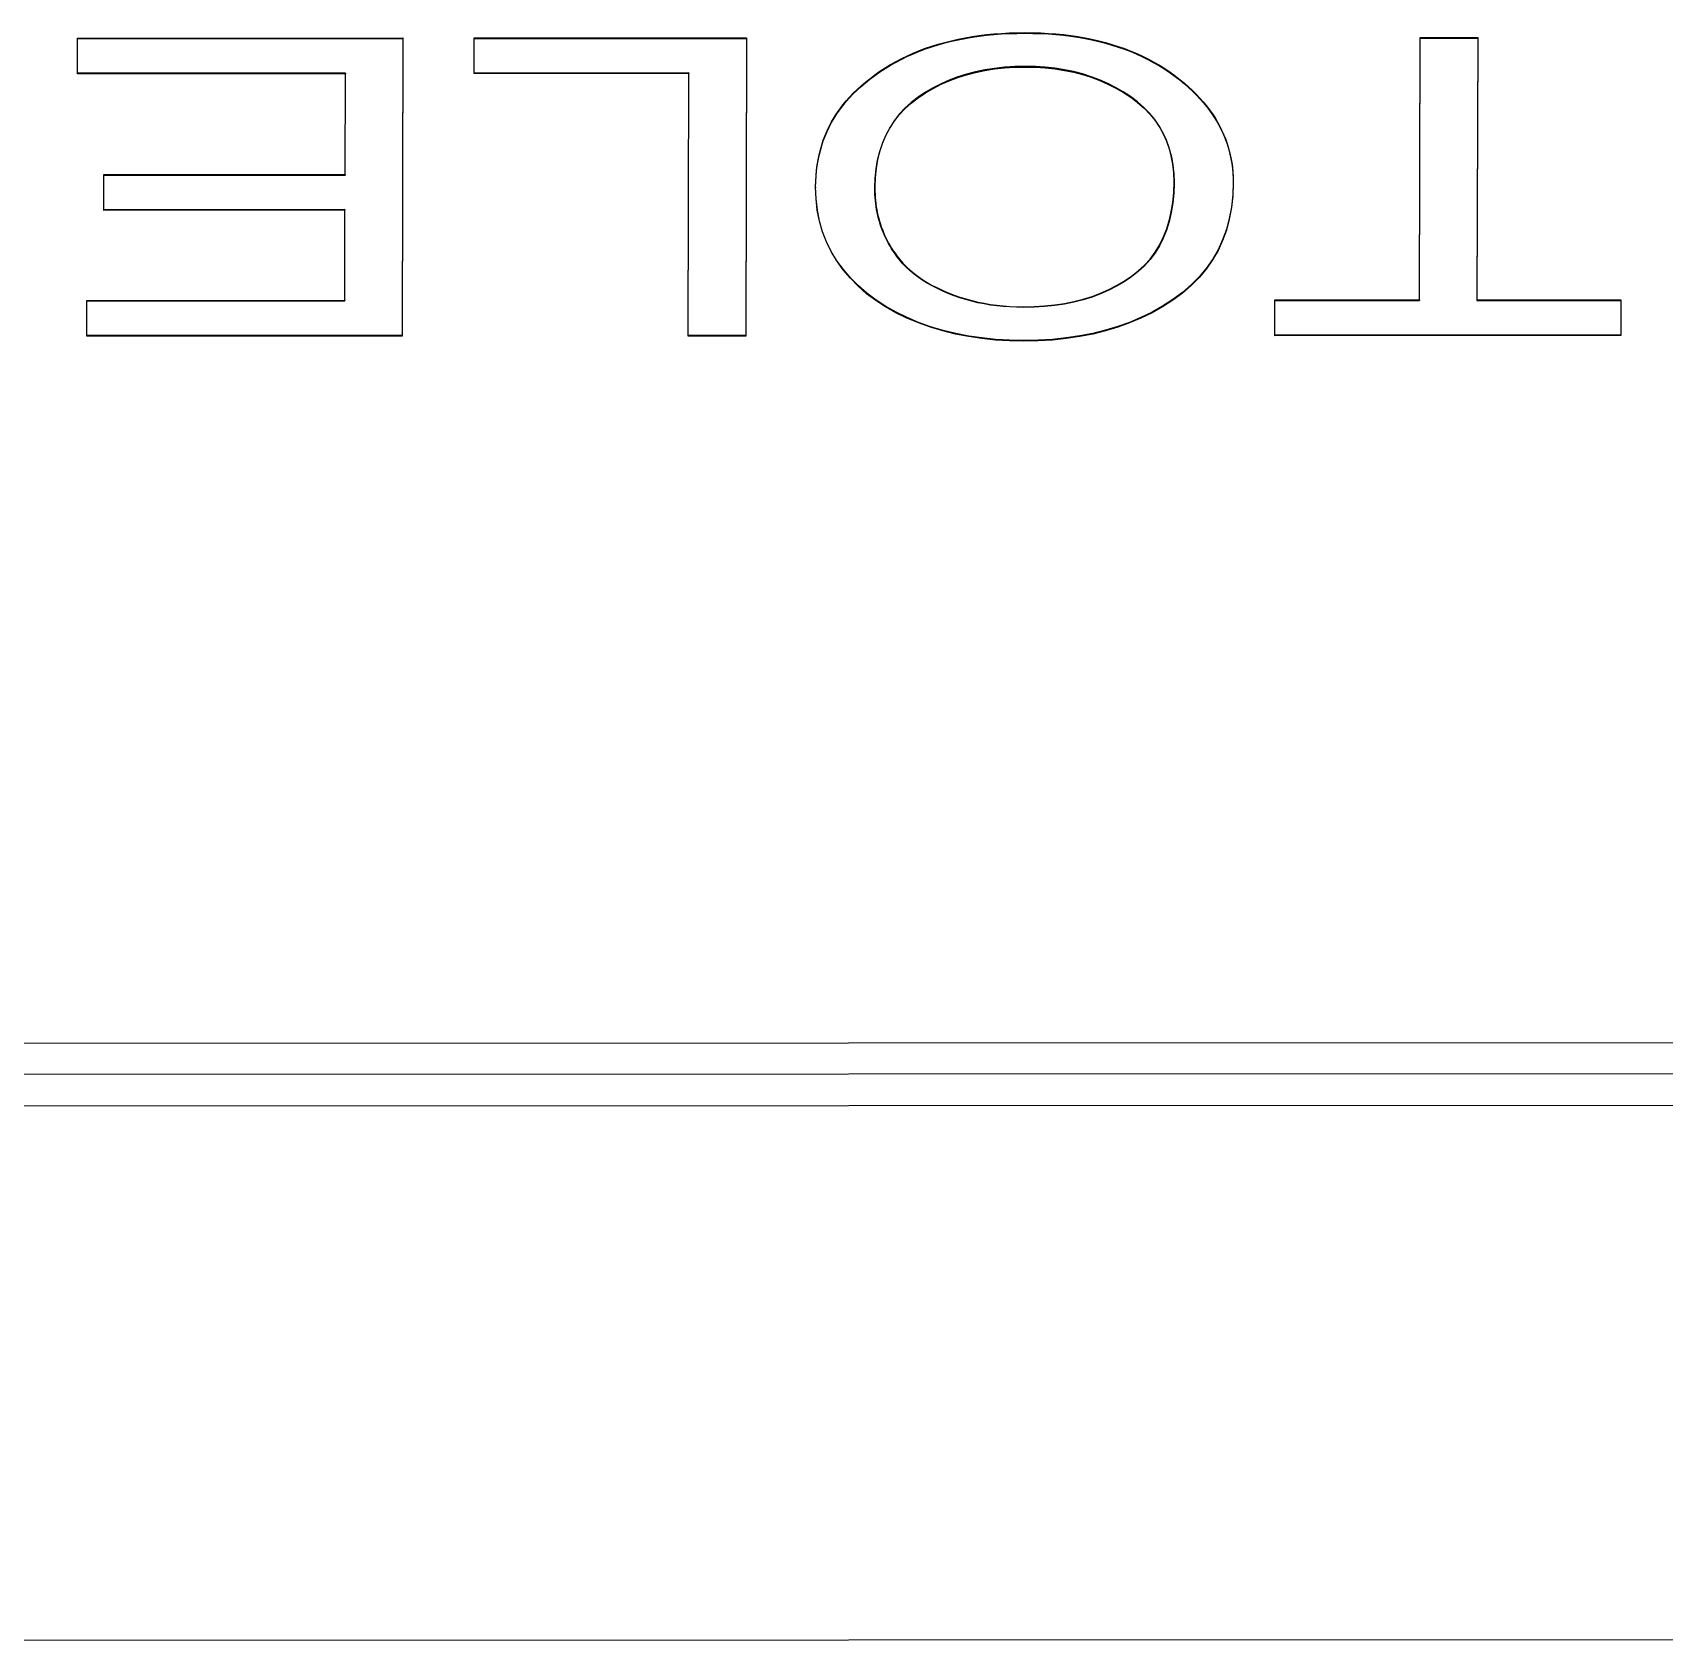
# Model space of a CAD drawing. Header units: millimetres. Extents: x 0 to 461941, y -159644 to 4828.
# Drawn here: x 230270.68 to 230292.14, y -149243.56 to -149222.34 of the extents above; entities that cross this region are included whole.
import ezdxf

# ---------------------------------------------------------------- set-up
doc = ezdxf.new("R2010")
doc.units = ezdxf.units.MM
doc.layers.add('AM_BOR', color=4, linetype='Continuous')
doc.layers.add('Xref Conv Decant Product Tote$0$EquipOther', color=90, linetype='Continuous')

# ---------------------------------------------------------------- blocks, each defined once
blk = doc.blocks.new('Xref Conv Decant Product Tote$0$Garvens ICS469-40 elev')
at = {"layer": 'Xref Conv Decant Product Tote$0$EquipOther', "ltscale": 0.5}
for p, q in [((595.896, 995.991), (309.897, 995.878)), ((342.374, 988.865), (563.374, 988.953)), ((342.375, 988.451), (563.375, 988.538)), ((563.375, 988.123), (342.376, 988.036)), ((563.375, 988.123), (342.376, 988.036)), ((412.486, 978.802), (412.668, 978.821)), ((412.486, 978.794), (412.668, 978.812)), ((412.668, 978.821), (412.855, 978.832)), ((412.668, 978.812), (412.855, 978.824)), ((412.855, 978.832), (413.048, 978.836)), ((412.855, 978.824), (413.048, 978.828)), ((413.048, 978.836), (413.235, 978.832)), ((413.048, 978.828), (413.235, 978.824)), ((413.235, 978.832), (413.418, 978.821)), ((413.235, 978.824), (413.417, 978.813)), ((413.417, 978.813), (413.596, 978.794)), ((413.418, 978.821), (413.597, 978.802)), ((405.193, 978.301), (405.194, 978.763)), ((405.193, 978.292), (405.194, 978.755)), ((405.194, 978.763), (409.745, 978.765)), ((405.194, 978.755), (405.194, 978.763)), ((405.194, 978.755), (409.745, 978.757)), ((409.745, 978.765), (409.744, 978.303)), ((409.745, 978.757), (409.744, 978.294)), ((409.745, 978.757), (409.745, 978.765)), ((411.504, 978.533), (411.654, 978.596)), ((411.654, 978.596), (411.81, 978.652)), ((411.654, 978.588), (411.81, 978.644)), ((411.81, 978.652), (411.971, 978.701)), ((411.81, 978.644), (411.971, 978.693)), ((411.971, 978.701), (412.137, 978.742)), ((411.971, 978.693), (412.137, 978.734)), ((412.137, 978.742), (412.309, 978.776)), ((412.137, 978.734), (412.309, 978.767)), ((412.309, 978.776), (412.486, 978.802)), ((412.309, 978.767), (412.486, 978.794)), ((413.596, 978.794), (413.77, 978.768)), ((413.597, 978.802), (413.772, 978.776)), ((413.77, 978.768), (413.941, 978.735)), ((413.772, 978.776), (413.943, 978.742)), ((413.941, 978.735), (414.107, 978.694)), ((413.943, 978.742), (414.11, 978.701)), ((414.107, 978.694), (414.27, 978.645)), ((414.11, 978.701), (414.273, 978.652)), ((414.27, 978.645), (414.428, 978.589)), ((414.273, 978.652), (414.431, 978.596)), ((414.431, 978.596), (414.584, 978.533)), ((416.691, 974.853), (416.702, 978.768)), ((416.691, 974.845), (416.702, 978.759)), ((416.702, 978.768), (417.459, 978.768)), ((416.702, 978.759), (416.702, 978.768)), ((416.702, 978.759), (417.459, 978.76)), ((417.459, 978.768), (417.449, 975.316)), ((417.459, 978.76), (417.449, 975.316)), ((417.459, 978.76), (417.459, 978.768)), ((421.21, 974.855), (421.221, 978.77)), ((421.21, 974.847), (421.221, 978.761)), ((421.221, 978.77), (425.367, 978.771)), ((421.221, 978.761), (421.221, 978.77)), ((421.221, 978.761), (425.367, 978.763)), ((425.367, 978.771), (425.366, 978.309)), ((425.367, 978.763), (425.366, 978.3)), ((425.367, 978.763), (425.367, 978.771)), ((411.085, 978.297), (411.219, 978.383)), ((411.219, 978.383), (411.359, 978.462)), ((411.219, 978.375), (411.359, 978.453)), ((411.359, 978.462), (411.504, 978.533)), ((411.359, 978.453), (411.504, 978.524)), ((411.504, 978.524), (411.654, 978.588)), ((412.639, 978.366), (412.773, 978.38)), ((412.773, 978.38), (412.91, 978.389)), ((412.91, 978.38), (412.773, 978.372)), ((412.91, 978.389), (413.052, 978.392)), ((413.052, 978.383), (412.91, 978.38)), ((413.052, 978.392), (413.141, 978.39)), ((413.141, 978.382), (413.052, 978.383)), ((413.141, 978.39), (413.228, 978.386)), ((413.228, 978.378), (413.141, 978.382)), ((413.228, 978.386), (413.315, 978.38)), ((413.315, 978.372), (413.228, 978.378)), ((413.315, 978.38), (413.4, 978.371)), ((414.428, 978.589), (414.58, 978.526)), ((414.58, 978.526), (414.724, 978.456)), ((414.584, 978.533), (414.728, 978.462)), ((414.724, 978.456), (414.86, 978.38)), ((414.728, 978.462), (414.864, 978.385)), ((414.86, 978.38), (414.988, 978.296)), ((414.864, 978.385), (414.992, 978.302)), ((407.085, 978.301), (405.193, 978.301)), ((405.193, 978.292), (405.193, 978.301)), ((407.085, 978.293), (405.193, 978.292)), ((407.075, 974.85), (407.085, 978.301)), ((407.075, 974.841), (407.085, 978.293)), ((407.085, 978.293), (407.085, 978.301)), ((407.085, 978.293), (407.085, 978.293)), ((407.841, 978.302), (407.831, 974.85)), ((407.841, 978.293), (407.831, 974.842)), ((409.744, 978.303), (407.841, 978.302)), ((407.841, 978.293), (407.841, 978.302)), ((409.744, 978.294), (407.841, 978.293)), ((409.744, 978.294), (409.744, 978.303)), ((410.843, 978.105), (410.958, 978.204)), ((410.843, 978.096), (410.958, 978.196)), ((410.958, 978.204), (411.085, 978.297)), ((410.958, 978.196), (411.085, 978.289)), ((411.085, 978.289), (411.219, 978.375)), ((411.824, 978.113), (411.928, 978.166)), ((411.928, 978.166), (412.036, 978.213)), ((412.036, 978.205), (411.928, 978.157)), ((412.036, 978.213), (412.148, 978.255)), ((412.148, 978.247), (412.036, 978.205)), ((412.148, 978.255), (412.264, 978.291)), ((412.264, 978.283), (412.148, 978.247)), ((412.264, 978.291), (412.385, 978.322)), ((412.385, 978.313), (412.264, 978.283)), ((412.385, 978.322), (412.51, 978.347)), ((412.51, 978.339), (412.385, 978.313)), ((412.51, 978.347), (412.639, 978.366)), ((412.639, 978.358), (412.51, 978.339)), ((412.773, 978.372), (412.639, 978.358)), ((413.4, 978.363), (413.315, 978.372)), ((413.4, 978.371), (413.484, 978.36)), ((413.484, 978.352), (413.4, 978.363)), ((413.484, 978.36), (413.566, 978.346)), ((413.566, 978.338), (413.484, 978.352)), ((413.566, 978.346), (413.648, 978.33)), ((413.648, 978.321), (413.566, 978.338)), ((413.648, 978.33), (413.728, 978.311)), ((413.728, 978.302), (413.648, 978.321)), ((413.728, 978.311), (413.808, 978.289)), ((413.808, 978.281), (413.728, 978.302)), ((413.808, 978.289), (413.886, 978.265)), ((413.886, 978.257), (413.808, 978.281)), ((413.886, 978.265), (413.963, 978.238)), ((413.963, 978.23), (413.886, 978.257)), ((413.963, 978.238), (414.038, 978.209)), ((414.038, 978.201), (413.963, 978.23)), ((414.038, 978.209), (414.112, 978.178)), ((414.112, 978.169), (414.038, 978.201)), ((414.112, 978.178), (414.182, 978.145)), ((414.182, 978.136), (414.112, 978.169)), ((414.988, 978.296), (415.108, 978.206)), ((414.992, 978.302), (415.112, 978.211)), ((415.108, 978.206), (415.219, 978.109)), ((415.112, 978.211), (415.223, 978.114)), ((421.976, 978.307), (421.973, 977.113)), ((421.976, 978.299), (421.973, 977.113)), ((425.366, 978.309), (421.976, 978.307)), ((421.976, 978.299), (421.976, 978.307)), ((425.366, 978.3), (421.976, 978.299)), ((425.366, 978.3), (425.366, 978.309)), ((410.645, 977.887), (410.738, 977.999)), ((410.645, 977.878), (410.738, 977.991)), ((410.738, 977.999), (410.843, 978.105)), ((410.738, 977.991), (410.843, 978.096)), ((411.54, 977.921), (411.63, 977.99)), ((411.63, 977.982), (411.54, 977.912)), ((411.63, 977.99), (411.725, 978.054)), ((411.725, 978.046), (411.63, 977.982)), ((411.725, 978.054), (411.824, 978.113)), ((411.824, 978.105), (411.725, 978.046)), ((411.928, 978.157), (411.824, 978.105)), ((414.182, 978.145), (414.25, 978.11)), ((414.25, 978.102), (414.182, 978.136)), ((414.25, 978.11), (414.314, 978.074)), ((414.314, 978.065), (414.25, 978.102)), ((414.314, 978.074), (414.375, 978.036)), ((414.375, 978.027), (414.314, 978.065)), ((414.375, 978.036), (414.433, 977.996)), ((414.433, 977.987), (414.375, 978.027)), ((414.433, 977.996), (414.488, 977.954)), ((414.488, 977.946), (414.433, 977.987)), ((414.488, 977.954), (414.54, 977.911)), ((415.219, 978.109), (415.322, 978.005)), ((415.223, 978.114), (415.326, 978.009)), ((415.322, 978.005), (415.417, 977.895)), ((415.326, 978.009), (415.421, 977.898)), ((410.491, 977.643), (410.562, 977.768)), ((410.491, 977.635), (410.562, 977.76)), ((410.562, 977.768), (410.645, 977.887)), ((410.562, 977.76), (410.645, 977.878)), ((411.319, 977.675), (411.385, 977.763)), ((411.385, 977.755), (411.319, 977.666)), ((411.385, 977.763), (411.459, 977.845)), ((411.459, 977.836), (411.385, 977.755)), ((411.459, 977.845), (411.54, 977.921)), ((411.54, 977.912), (411.459, 977.836)), ((414.54, 977.903), (414.488, 977.946)), ((414.54, 977.911), (414.588, 977.866)), ((414.588, 977.858), (414.54, 977.903)), ((414.588, 977.866), (414.634, 977.819)), ((414.634, 977.811), (414.588, 977.858)), ((414.634, 977.819), (414.676, 977.771)), ((414.676, 977.763), (414.634, 977.811)), ((414.676, 977.771), (414.715, 977.721)), ((414.715, 977.713), (414.676, 977.763)), ((415.417, 977.895), (415.503, 977.778)), ((415.421, 977.898), (415.506, 977.781)), ((415.503, 977.778), (415.577, 977.656)), ((415.506, 977.781), (415.58, 977.658)), ((410.43, 977.512), (410.491, 977.643)), ((410.43, 977.503), (410.491, 977.635)), ((411.211, 977.481), (411.261, 977.581)), ((411.261, 977.572), (411.211, 977.472)), ((411.261, 977.581), (411.319, 977.675)), ((411.319, 977.666), (411.261, 977.572)), ((414.715, 977.721), (414.739, 977.688)), ((414.739, 977.68), (414.715, 977.713)), ((414.739, 977.688), (414.762, 977.654)), ((414.761, 977.647), (414.739, 977.68)), ((414.783, 977.613), (414.761, 977.647)), ((414.762, 977.654), (414.783, 977.62)), ((414.783, 977.62), (414.804, 977.586)), ((414.803, 977.58), (414.783, 977.613)), ((414.823, 977.545), (414.803, 977.58)), ((414.804, 977.586), (414.824, 977.551)), ((414.841, 977.511), (414.823, 977.545)), ((414.824, 977.551), (414.842, 977.516)), ((415.577, 977.656), (415.64, 977.529)), ((415.58, 977.658), (415.642, 977.53)), ((415.64, 977.529), (415.691, 977.396)), ((415.642, 977.53), (415.693, 977.397)), ((410.342, 977.23), (410.38, 977.374)), ((410.342, 977.221), (410.38, 977.366)), ((410.38, 977.374), (410.43, 977.512)), ((410.38, 977.366), (410.43, 977.503)), ((411.133, 977.262), (411.168, 977.374)), ((411.168, 977.366), (411.133, 977.254)), ((411.168, 977.374), (411.211, 977.481)), ((411.211, 977.472), (411.168, 977.366)), ((414.859, 977.476), (414.841, 977.511)), ((414.842, 977.516), (414.86, 977.481)), ((414.875, 977.44), (414.859, 977.476)), ((414.86, 977.481), (414.877, 977.445)), ((414.891, 977.405), (414.875, 977.44)), ((414.877, 977.445), (414.892, 977.409)), ((414.905, 977.369), (414.891, 977.405)), ((414.892, 977.409), (414.907, 977.372)), ((414.919, 977.332), (414.905, 977.369)), ((414.907, 977.372), (414.92, 977.335)), ((414.931, 977.295), (414.919, 977.332)), ((414.92, 977.335), (414.933, 977.298)), ((415.691, 977.396), (415.731, 977.258)), ((415.693, 977.397), (415.733, 977.258)), ((410.314, 977.079), (410.342, 977.23)), ((410.314, 977.071), (410.342, 977.221)), ((411.086, 977.019), (411.105, 977.144)), ((411.105, 977.136), (411.086, 977.011)), ((411.105, 977.144), (411.133, 977.262)), ((411.133, 977.254), (411.105, 977.136)), ((414.943, 977.258), (414.931, 977.295)), ((414.933, 977.298), (414.945, 977.26)), ((414.953, 977.221), (414.943, 977.258)), ((414.945, 977.26), (414.955, 977.222)), ((414.963, 977.183), (414.953, 977.221)), ((414.955, 977.222), (414.965, 977.184)), ((414.972, 977.144), (414.963, 977.183)), ((414.965, 977.184), (414.973, 977.145)), ((414.979, 977.106), (414.972, 977.144)), ((414.973, 977.145), (414.981, 977.106)), ((414.986, 977.067), (414.979, 977.106)), ((414.981, 977.106), (414.987, 977.066)), ((415.731, 977.258), (415.76, 977.114)), ((415.733, 977.258), (415.761, 977.114)), ((415.76, 977.114), (415.777, 976.965)), ((415.761, 977.114), (415.778, 976.964)), ((421.973, 977.113), (425.146, 977.115)), ((421.973, 977.105), (421.973, 977.113)), ((421.973, 977.113), (421.973, 977.105)), ((421.973, 977.105), (425.146, 977.106)), ((425.146, 977.115), (425.145, 976.652)), ((425.146, 977.106), (425.145, 976.644)), ((425.146, 977.106), (425.146, 977.115)), ((410.291, 976.758), (410.297, 976.922)), ((410.291, 976.75), (410.297, 976.913)), ((410.297, 976.922), (410.314, 977.079)), ((410.297, 976.913), (410.314, 977.071)), ((411.069, 976.752), (411.074, 976.889)), ((411.074, 976.881), (411.069, 976.744)), ((411.074, 976.889), (411.086, 977.019)), ((411.086, 977.011), (411.074, 976.881)), ((414.991, 977.027), (414.986, 977.067)), ((414.987, 977.066), (414.993, 977.026)), ((414.996, 976.987), (414.991, 977.027)), ((414.993, 977.026), (414.997, 976.986)), ((415, 976.947), (414.996, 976.987)), ((414.997, 976.986), (415, 976.945)), ((415.002, 976.907), (415, 976.947)), ((415, 976.945), (415.003, 976.904)), ((415.004, 976.866), (415.002, 976.907)), ((415.003, 976.904), (415.004, 976.862)), ((415.777, 976.965), (415.783, 976.811)), ((415.778, 976.964), (415.783, 976.809)), ((410.292, 976.692), (410.291, 976.758)), ((410.291, 976.741), (410.291, 976.75)), ((410.291, 976.741), (410.291, 976.75)), ((410.292, 976.676), (410.291, 976.741)), ((410.295, 976.627), (410.292, 976.692)), ((410.296, 976.611), (410.292, 976.676)), ((411.073, 976.634), (411.069, 976.752)), ((411.069, 976.736), (411.069, 976.744)), ((411.069, 976.744), (411.069, 976.74)), ((411.069, 976.74), (411.073, 976.621)), ((415, 976.693), (414.988, 976.57)), ((414.988, 976.562), (415, 976.684)), ((415.005, 976.82), (415, 976.693)), ((415, 976.684), (415.005, 976.812)), ((415.005, 976.825), (415.004, 976.866)), ((415.004, 976.862), (415.005, 976.82)), ((415.005, 976.82), (415.005, 976.829)), ((415.005, 976.812), (415.005, 976.825)), ((415.778, 976.666), (415.771, 976.596)), ((415.782, 976.737), (415.778, 976.666)), ((415.782, 976.728), (415.778, 976.658)), ((415.783, 976.809), (415.782, 976.737)), ((415.783, 976.8), (415.782, 976.728)), ((415.783, 976.811), (415.783, 976.819)), ((415.783, 976.811), (415.783, 976.8)), ((410.301, 976.563), (410.295, 976.627)), ((410.302, 976.548), (410.296, 976.611)), ((410.31, 976.5), (410.301, 976.563)), ((410.311, 976.485), (410.302, 976.548)), ((410.321, 976.437), (410.31, 976.5)), ((410.322, 976.423), (410.311, 976.485)), ((411.085, 976.52), (411.073, 976.634)), ((411.073, 976.621), (411.085, 976.508)), ((411.104, 976.41), (411.085, 976.52)), ((411.085, 976.508), (411.105, 976.398)), ((414.968, 976.453), (414.94, 976.341)), ((414.988, 976.57), (414.968, 976.453)), ((414.968, 976.444), (414.988, 976.562)), ((415.751, 976.46), (415.738, 976.394)), ((415.751, 976.452), (415.738, 976.385)), ((415.762, 976.528), (415.751, 976.46)), ((415.763, 976.519), (415.751, 976.452)), ((415.771, 976.596), (415.762, 976.528)), ((415.771, 976.588), (415.763, 976.519)), ((415.778, 976.658), (415.771, 976.588)), ((421.972, 976.651), (421.968, 975.318)), ((421.972, 976.643), (421.968, 975.318)), ((425.145, 976.652), (421.972, 976.651)), ((421.972, 976.643), (421.972, 976.651)), ((425.145, 976.644), (421.972, 976.643)), ((425.145, 976.644), (425.145, 976.652)), ((410.334, 976.375), (410.321, 976.437)), ((410.335, 976.361), (410.322, 976.423)), ((410.349, 976.315), (410.334, 976.375)), ((410.351, 976.301), (410.335, 976.361)), ((410.368, 976.254), (410.349, 976.315)), ((410.369, 976.241), (410.351, 976.301)), ((410.388, 976.195), (410.368, 976.254)), ((410.39, 976.182), (410.369, 976.241)), ((411.132, 976.305), (411.104, 976.41)), ((411.105, 976.398), (411.133, 976.294)), ((411.167, 976.205), (411.132, 976.305)), ((411.133, 976.294), (411.168, 976.193)), ((414.904, 976.234), (414.861, 976.132)), ((414.94, 976.341), (414.904, 976.234)), ((414.904, 976.226), (414.94, 976.332)), ((414.94, 976.332), (414.968, 976.444)), ((415.703, 976.264), (415.682, 976.201)), ((415.703, 976.256), (415.682, 976.193)), ((415.721, 976.328), (415.703, 976.264)), ((415.721, 976.32), (415.703, 976.256)), ((415.738, 976.394), (415.721, 976.328)), ((415.738, 976.385), (415.721, 976.32)), ((410.411, 976.137), (410.388, 976.195)), ((410.413, 976.124), (410.39, 976.182)), ((410.437, 976.079), (410.411, 976.137)), ((410.439, 976.067), (410.413, 976.124)), ((410.465, 976.022), (410.437, 976.079)), ((410.466, 976.01), (410.439, 976.067)), ((410.495, 975.966), (410.465, 976.022)), ((411.211, 976.109), (411.167, 976.205)), ((411.168, 976.193), (411.212, 976.098)), ((411.262, 976.017), (411.211, 976.109)), ((411.212, 976.098), (411.264, 976.007)), ((411.322, 975.93), (411.262, 976.017)), ((414.809, 976.036), (414.75, 975.945)), ((414.75, 975.937), (414.809, 976.028)), ((414.861, 976.132), (414.809, 976.036)), ((414.809, 976.028), (414.861, 976.124)), ((414.861, 976.124), (414.904, 976.226)), ((415.604, 976.019), (415.573, 975.96)), ((415.632, 976.079), (415.604, 976.019)), ((415.632, 976.07), (415.604, 976.011)), ((415.658, 976.139), (415.632, 976.079)), ((415.658, 976.131), (415.632, 976.07)), ((415.682, 976.201), (415.658, 976.139)), ((415.682, 976.193), (415.658, 976.131)), ((410.497, 975.955), (410.466, 976.01)), ((410.528, 975.911), (410.495, 975.966)), ((410.529, 975.9), (410.497, 975.955)), ((410.563, 975.857), (410.528, 975.911)), ((410.565, 975.846), (410.529, 975.9)), ((410.601, 975.803), (410.563, 975.857)), ((410.602, 975.793), (410.565, 975.846)), ((410.641, 975.75), (410.601, 975.803)), ((411.264, 976.007), (411.323, 975.92)), ((411.389, 975.848), (411.322, 975.93)), ((411.323, 975.92), (411.391, 975.838)), ((411.464, 975.77), (411.389, 975.848)), ((411.391, 975.838), (411.466, 975.76)), ((414.683, 975.859), (414.608, 975.779)), ((414.608, 975.771), (414.683, 975.851)), ((414.75, 975.945), (414.683, 975.859)), ((414.683, 975.851), (414.75, 975.937)), ((415.504, 975.847), (415.465, 975.792)), ((415.504, 975.838), (415.465, 975.783)), ((415.539, 975.903), (415.504, 975.847)), ((415.539, 975.895), (415.504, 975.838)), ((415.573, 975.96), (415.539, 975.903)), ((415.573, 975.952), (415.539, 975.895)), ((415.604, 976.011), (415.573, 975.952)), ((410.642, 975.74), (410.602, 975.793)), ((410.683, 975.699), (410.641, 975.75)), ((410.685, 975.689), (410.642, 975.74)), ((410.728, 975.647), (410.683, 975.699)), ((410.729, 975.638), (410.685, 975.689)), ((410.776, 975.597), (410.728, 975.647)), ((410.777, 975.588), (410.729, 975.638)), ((410.826, 975.548), (410.776, 975.597)), ((410.826, 975.539), (410.777, 975.588)), ((411.548, 975.697), (411.464, 975.77)), ((411.466, 975.76), (411.55, 975.687)), ((411.639, 975.628), (411.548, 975.697)), ((411.55, 975.687), (411.641, 975.619)), ((411.736, 975.565), (411.639, 975.628)), ((411.641, 975.619), (411.738, 975.555)), ((414.434, 975.634), (414.337, 975.569)), ((414.337, 975.561), (414.434, 975.626)), ((414.525, 975.704), (414.434, 975.634)), ((414.434, 975.626), (414.525, 975.696)), ((414.608, 975.779), (414.525, 975.704)), ((414.525, 975.696), (414.608, 975.771)), ((415.336, 975.633), (415.288, 975.582)), ((415.336, 975.625), (415.288, 975.574)), ((415.381, 975.685), (415.336, 975.633)), ((415.381, 975.676), (415.336, 975.625)), ((415.425, 975.738), (415.381, 975.685)), ((415.425, 975.729), (415.381, 975.676)), ((415.465, 975.792), (415.425, 975.738)), ((415.465, 975.783), (415.425, 975.729)), ((410.878, 975.499), (410.826, 975.548)), ((410.878, 975.49), (410.826, 975.539)), ((410.933, 975.451), (410.878, 975.499)), ((410.933, 975.443), (410.878, 975.49)), ((410.99, 975.404), (410.933, 975.451)), ((410.99, 975.396), (410.933, 975.443)), ((411.055, 975.354), (410.99, 975.404)), ((411.055, 975.345), (410.99, 975.396)), ((411.836, 975.506), (411.736, 975.565)), ((411.738, 975.555), (411.838, 975.497)), ((411.94, 975.454), (411.836, 975.506)), ((411.838, 975.497), (411.942, 975.445)), ((412.047, 975.407), (411.94, 975.454)), ((411.942, 975.445), (412.049, 975.398)), ((412.158, 975.365), (412.047, 975.407)), ((412.049, 975.398), (412.159, 975.357)), ((414.025, 975.41), (413.913, 975.367)), ((413.913, 975.359), (414.025, 975.401)), ((414.133, 975.457), (414.025, 975.41)), ((414.025, 975.401), (414.133, 975.449)), ((414.237, 975.51), (414.133, 975.457)), ((414.133, 975.449), (414.237, 975.502)), ((414.337, 975.569), (414.237, 975.51)), ((414.237, 975.502), (414.337, 975.561)), ((415.071, 975.391), (415.005, 975.341)), ((415.071, 975.383), (415.005, 975.333)), ((415.129, 975.437), (415.071, 975.391)), ((415.129, 975.429), (415.071, 975.383)), ((415.184, 975.484), (415.129, 975.437)), ((415.184, 975.476), (415.129, 975.429)), ((415.237, 975.533), (415.184, 975.484)), ((415.237, 975.524), (415.184, 975.476)), ((415.288, 975.582), (415.237, 975.533)), ((415.288, 975.574), (415.237, 975.524)), ((411.122, 975.305), (411.055, 975.354)), ((411.122, 975.297), (411.055, 975.345)), ((411.19, 975.259), (411.122, 975.305)), ((411.19, 975.251), (411.122, 975.297)), ((411.261, 975.215), (411.19, 975.259)), ((411.261, 975.207), (411.19, 975.251)), ((411.333, 975.173), (411.261, 975.215)), ((411.333, 975.165), (411.261, 975.207)), ((411.407, 975.133), (411.333, 975.173)), ((411.407, 975.125), (411.333, 975.165)), ((412.272, 975.329), (412.158, 975.365)), ((412.159, 975.357), (412.273, 975.321)), ((412.389, 975.299), (412.272, 975.329)), ((412.273, 975.321), (412.39, 975.29)), ((412.51, 975.274), (412.389, 975.299)), ((412.39, 975.29), (412.511, 975.265)), ((412.634, 975.255), (412.51, 975.274)), ((412.511, 975.265), (412.635, 975.246)), ((412.762, 975.241), (412.634, 975.255)), ((412.635, 975.246), (412.762, 975.232)), ((412.893, 975.233), (412.762, 975.241)), ((412.762, 975.232), (412.893, 975.224)), ((413.027, 975.23), (412.893, 975.233)), ((412.893, 975.224), (413.027, 975.222)), ((413.165, 975.233), (413.027, 975.23)), ((413.027, 975.222), (413.165, 975.224)), ((413.299, 975.241), (413.165, 975.233)), ((413.165, 975.224), (413.299, 975.233)), ((413.429, 975.255), (413.299, 975.241)), ((413.299, 975.233), (413.429, 975.247)), ((413.556, 975.275), (413.429, 975.255)), ((413.429, 975.247), (413.556, 975.267)), ((413.679, 975.3), (413.556, 975.275)), ((413.556, 975.267), (413.679, 975.292)), ((413.798, 975.331), (413.679, 975.3)), ((413.679, 975.292), (413.798, 975.323)), ((413.913, 975.367), (413.798, 975.331)), ((413.798, 975.323), (413.913, 975.359)), ((414.725, 975.165), (414.651, 975.126)), ((414.797, 975.206), (414.725, 975.165)), ((414.797, 975.198), (414.725, 975.157)), ((414.868, 975.249), (414.797, 975.206)), ((414.868, 975.241), (414.797, 975.198)), ((414.937, 975.294), (414.868, 975.249)), ((414.937, 975.286), (414.868, 975.241)), ((415.005, 975.341), (414.937, 975.294)), ((415.005, 975.333), (414.937, 975.286)), ((417.449, 975.316), (420.276, 975.317)), ((417.449, 975.308), (417.449, 975.316)), ((417.449, 975.316), (417.449, 975.308)), ((417.449, 975.308), (420.276, 975.309)), ((420.276, 975.317), (420.275, 974.855)), ((420.276, 975.309), (420.275, 974.847)), ((420.276, 975.309), (420.276, 975.317)), ((421.968, 975.318), (425.492, 975.319)), ((421.968, 975.31), (421.968, 975.318)), ((421.968, 975.318), (421.968, 975.31)), ((421.968, 975.31), (425.492, 975.311)), ((425.492, 975.319), (425.491, 974.857)), ((425.492, 975.311), (425.491, 974.849)), ((425.492, 975.311), (425.492, 975.319)), ((411.482, 975.096), (411.407, 975.133)), ((411.482, 975.087), (411.407, 975.125)), ((411.559, 975.06), (411.482, 975.096)), ((411.559, 975.052), (411.482, 975.087)), ((411.638, 975.027), (411.559, 975.06)), ((411.638, 975.019), (411.559, 975.052)), ((411.719, 974.996), (411.638, 975.027)), ((411.719, 974.988), (411.638, 975.019)), ((411.802, 974.967), (411.719, 974.996)), ((411.802, 974.958), (411.719, 974.988)), ((411.886, 974.94), (411.802, 974.967)), ((411.886, 974.932), (411.802, 974.958)), ((414.255, 974.963), (414.171, 974.937)), ((414.255, 974.955), (414.171, 974.929)), ((414.338, 974.992), (414.255, 974.963)), ((414.338, 974.983), (414.255, 974.955)), ((414.418, 975.022), (414.338, 974.992)), ((414.418, 975.014), (414.338, 974.983)), ((414.497, 975.055), (414.418, 975.022)), ((414.498, 975.046), (414.418, 975.014)), ((414.575, 975.089), (414.497, 975.055)), ((414.575, 975.081), (414.498, 975.046)), ((414.651, 975.126), (414.575, 975.089)), ((414.651, 975.118), (414.575, 975.081)), ((414.725, 975.157), (414.651, 975.118)), ((407.831, 974.85), (407.075, 974.85)), ((407.075, 974.841), (407.075, 974.85)), ((407.831, 974.842), (407.075, 974.841)), ((407.831, 974.842), (407.831, 974.85)), ((411.972, 974.915), (411.886, 974.94)), ((411.972, 974.907), (411.886, 974.932)), ((412.059, 974.893), (411.972, 974.915)), ((412.059, 974.884), (411.972, 974.907)), ((412.149, 974.872), (412.059, 974.893)), ((412.149, 974.864), (412.059, 974.884)), ((412.24, 974.854), (412.149, 974.872)), ((412.24, 974.846), (412.149, 974.864)), ((412.333, 974.838), (412.24, 974.854)), ((412.333, 974.83), (412.24, 974.846)), ((412.427, 974.824), (412.333, 974.838)), ((412.427, 974.816), (412.333, 974.83)), ((412.524, 974.812), (412.427, 974.824)), ((412.524, 974.804), (412.427, 974.816)), ((412.622, 974.803), (412.524, 974.812)), ((412.622, 974.794), (412.524, 974.804)), ((412.721, 974.795), (412.622, 974.803)), ((412.722, 974.787), (412.622, 974.794)), ((412.823, 974.79), (412.721, 974.795)), ((412.823, 974.781), (412.722, 974.787)), ((412.926, 974.787), (412.823, 974.79)), ((412.926, 974.778), (412.823, 974.781)), ((413.031, 974.785), (412.926, 974.787)), ((413.031, 974.777), (412.926, 974.778)), ((413.135, 974.787), (413.031, 974.785)), ((413.135, 974.778), (413.031, 974.777)), ((413.238, 974.79), (413.135, 974.787)), ((413.238, 974.781), (413.135, 974.778)), ((413.339, 974.795), (413.238, 974.79)), ((413.339, 974.787), (413.238, 974.781)), ((413.438, 974.802), (413.339, 974.795)), ((413.438, 974.794), (413.339, 974.787)), ((413.535, 974.812), (413.438, 974.802)), ((413.535, 974.804), (413.438, 974.794)), ((413.631, 974.823), (413.535, 974.812)), ((413.631, 974.815), (413.535, 974.804)), ((413.725, 974.837), (413.631, 974.823)), ((413.725, 974.829), (413.631, 974.815)), ((413.818, 974.853), (413.725, 974.837)), ((413.818, 974.845), (413.725, 974.829)), ((413.908, 974.871), (413.818, 974.853)), ((413.908, 974.863), (413.818, 974.845)), ((413.998, 974.891), (413.908, 974.871)), ((413.998, 974.883), (413.908, 974.863)), ((414.085, 974.913), (413.998, 974.891)), ((414.085, 974.905), (413.998, 974.883)), ((414.171, 974.937), (414.085, 974.913)), ((414.171, 974.929), (414.085, 974.905)), ((420.275, 974.855), (416.691, 974.853)), ((416.691, 974.845), (416.691, 974.853)), ((420.275, 974.847), (416.691, 974.845)), ((420.275, 974.847), (420.275, 974.855)), ((425.491, 974.857), (421.21, 974.855)), ((421.21, 974.847), (421.21, 974.855)), ((425.491, 974.849), (421.21, 974.847)), ((425.491, 974.849), (425.491, 974.857))]:
    blk.add_line(p, q, dxfattribs=at)
blk = doc.blocks.new('Xref Conv Decant Product Tote')
at = {"layer": 'Xref Conv Decant Product Tote$0$EquipOther', "rotation": 180}
blk.add_blockref('Xref Conv Decant Product Tote$0$Garvens ICS469-40 elev', (230696.761, -148247.567), dxfattribs=at)

msp = doc.modelspace()

# ---------------------------------------------------------------- block references
msp.add_blockref('Xref Conv Decant Product Tote', (0, 0))
at = {"layer": 'AM_BOR'}
msp.add_blockref('Xref Conv Decant Product Tote', (0, 0), dxfattribs=at)

doc.saveas('drawing.dxf')
